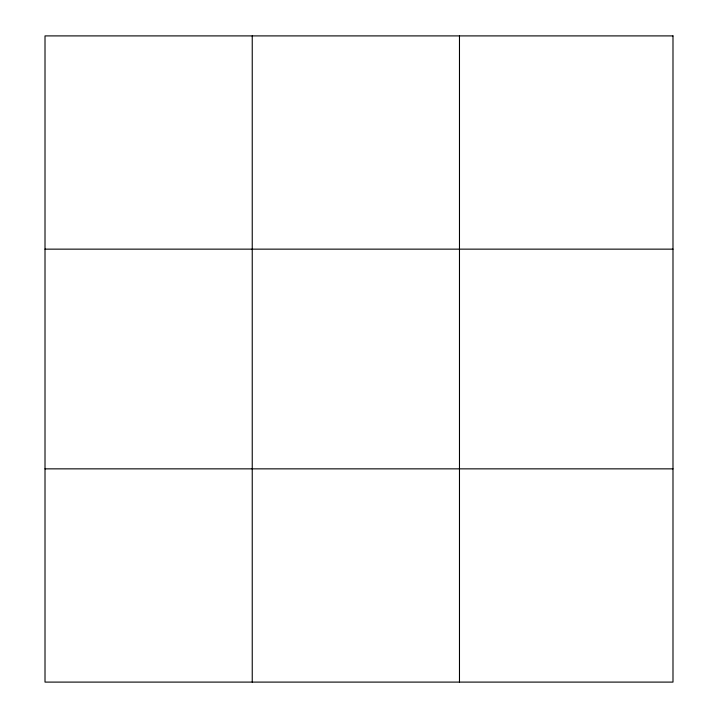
<?xml version="1.0" encoding="UTF-8"?>
<svg xmlns="http://www.w3.org/2000/svg" width="718" height="718" viewBox="0 0 718 718"><rect width="100%" height="100%" fill="white"/><g stroke="black" fill="none" stroke-linecap="round" stroke-linejoin="round"><path stroke-width="1.08" d="M252.242 682.1L252.242 35.9M459.475 682.1L459.475 35.9M45.01 249.146L672.99 249.146M45.01 468.854L672.99 468.854M672.99 35.9L672.99 682.1L45.01 682.1L45.01 35.9L672.99 35.9"/></g></svg>
